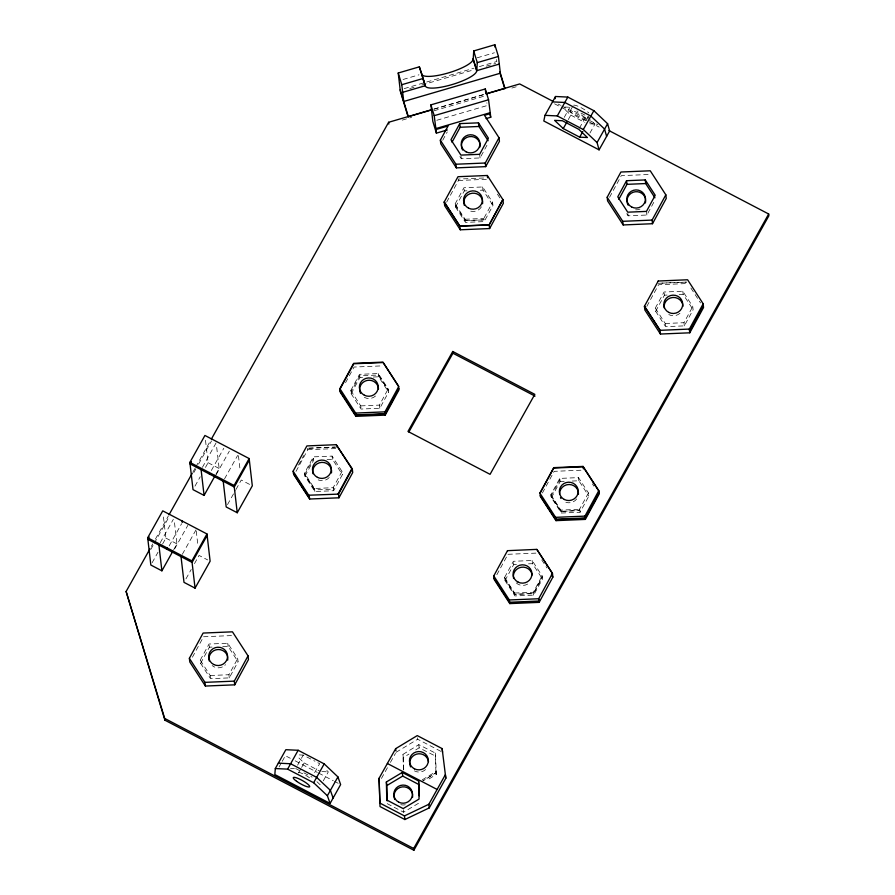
<?xml version="1.0" encoding="UTF-8"?>
<svg xmlns="http://www.w3.org/2000/svg" width="895" height="895" viewBox="0 0 895 895"><rect width="100%" height="100%" fill="white"/><g stroke="black" fill="none" stroke-linecap="round" stroke-linejoin="round"><path stroke-width="0.67" stroke-dasharray="4.47 3.36" d="M442.712 140.269L447.231 131.968M192.425 657.21L202.897 637.956M298.46 465.165L303.707 455.533M296.01 471.385L307.791 449.726L307.634 448.317M345.548 382.691L354.051 367.051L381.986 365.876M446.65 202.147L458.441 180.488L458.274 179.078L486.209 177.904M200.245 660.163L209.027 644.031L227.744 643.248L237.701 658.597L238.059 661.763L229.288 677.884L210.56 678.678L200.614 663.329L200.245 660.163L210.191 675.512L210.56 678.678M200.614 663.329L209.385 647.197L209.027 644.031M333.622 490.728L333.253 487.562L333.332 489.106L314.604 489.889L304.658 474.551L304.49 473.142L313.362 456.875L332.079 456.092L342.035 471.441L342.393 474.607L333.622 490.728L314.895 491.512L304.949 476.174L304.747 474.417L314.693 489.755M304.658 474.551L313.451 458.419M350.773 390.533L359.522 374.334L378.249 373.551L388.217 388.967L388.587 392.133L379.816 408.265L361.088 409.049L351.131 393.699L350.75 390.455L360.719 405.882L361.088 409.049M304.949 476.174L313.72 460.041L313.362 456.875M351.131 393.699L359.913 377.578L359.522 374.334M455.141 203.881L463.923 187.749L482.651 186.965L492.597 202.304L492.966 205.47L484.184 221.602L465.467 222.385L455.51 207.036L455.141 203.881L465.087 219.241L465.467 222.385M459.907 156.535L461.328 158.728L480.056 157.945L488.211 142.965M455.298 205.313L465.255 220.629L483.971 219.868L483.815 218.436L492.597 202.304M455.51 207.036L464.292 190.915L463.923 187.749M229.288 677.884L228.919 674.729L237.701 658.597M342.035 471.441L333.164 487.697L314.436 488.48L304.49 473.142M379.816 408.265L379.446 405.099L388.195 388.889M609.551 197.303L621.331 175.644L650.665 174.424M626.724 213.625L628.145 215.818L646.872 215.024L655.017 200.055M496.837 574.747L507.32 555.493M542.381 493L554.162 471.341L583.495 470.11M646.816 306.392L658.608 284.733L687.942 283.502M504.635 577.42L513.406 561.288L532.133 560.505L542.079 575.854L542.448 579.02L533.677 595.153L514.949 595.936L505.004 580.587L504.635 577.42L504.903 578.998L514.748 594.179L533.465 593.396L542.18 577.387L542.079 575.854M504.735 577.577L514.614 593.049L514.949 595.936M504.903 578.998L514.782 594.459L533.51 593.676L542.18 577.387M561.131 511.28L579.815 510.497L560.975 511.504L551.018 496.166L550.861 494.745L559.789 478.4L578.517 477.617L588.462 492.955L588.832 496.121L580.061 512.253L561.333 513.036L551.387 497.687L551.186 495.931L561.131 511.28L561.333 513.036M505.004 580.587L513.775 564.465L513.406 561.288M551.018 496.166L559.834 480.033L559.677 478.624M551.387 497.687L560.158 481.555L559.789 478.4M655.297 308.137L664.079 292.016L682.807 291.233L692.752 306.571L693.122 309.737L684.339 325.869L665.611 326.653L655.666 311.303L655.297 308.137L665.253 323.487L665.611 326.653M655.666 311.303L664.448 295.182L664.079 292.016M533.677 595.153L533.342 592.266L542.012 575.977M579.691 510.721L579.535 509.311L588.462 492.955M684.339 325.869L683.97 322.703L692.752 306.571M151.344 546.397L152.709 543.959M155.428 539.081L168.383 515.923M192.94 472.057L194.987 468.398M195.658 467.179L210.661 440.362M150.863 549.362L153.593 544.484M154.276 543.276L169.278 516.46M193.823 472.582L195.871 468.935M198.589 464.057L211.544 440.899M160.227 542.739L173.328 519.324M202.415 467.347L216.165 442.756M152.15 562.698L158.046 552.159M162.621 543.97L165.899 538.108L163.237 515.095M194.987 486.13L200.234 476.767M205.47 467.403L208.087 462.715L205.268 438.337M169.166 545.905L181.618 523.664M211.354 470.501L223.806 448.261M173.686 549.743L176.953 543.891L174.133 519.514M215.874 474.339L219.141 468.488L216.321 444.11M174.693 548.792L187.805 525.376M216.232 474.563L229.333 451.147M182.334 554.296L196.094 529.706M224.522 478.892L237.622 455.477M185.97 578.852L191.206 569.488M194.483 563.637L199.07 555.437L207.662 559.934M227.498 504.623L235.363 490.572M236.011 489.408L241.258 480.033L251.081 485.168M564.242 117.368L569.891 107.277M570.249 110.767L572.666 106.46M568.28 119.606L570.797 115.119L564.063 108.731M579.401 128.198L586.303 115.847L576.928 110.946M586.549 119.952L589.559 114.56M589.95 133.031L594.974 124.058L591.125 120.411M279.095 766.925L281.612 762.439M282.238 761.321L285.382 755.704L290.293 758.278M297.576 765.191L303.226 755.089L314.95 761.22M298.483 773.034L301 768.548M301.626 767.418L304.132 762.932L297.397 756.543M314.626 772.642L319.649 763.67L316.125 761.835M323.285 780.854L328.308 771.882L324.46 768.223M381.438 778.46L387.893 766.914M390.421 762.395L395.445 753.422M403.5 769.991L402.918 754.418L418.793 744.651L435.35 753.053L436.391 774.388L426.188 780.664M403.723 769.264L403.287 757.584L408.959 754.093M415.761 749.909L419.162 747.817L435.72 756.219M422.261 779.825L435.899 771.669L435.35 753.053M421.433 781.715L436.055 772.721L423.559 780.552M396.071 752.303L417.674 739.225L441.358 751.599M387.233 803.654L403.578 812.212L419.486 802.703M403.086 79.476L418.972 74.822M477.203 57.795L494.409 52.76M404.193 88.605L473.981 68.188M479.351 66.622L496.792 61.52L496.49 58.902M409.742 88.56L415.101 86.983M421.813 85.025L474.16 69.709M486.231 66.185L495.629 63.433M434.109 108.989L484.922 94.12M433.851 109.246L484.844 94.333M402.213 120.131L411.577 117.39M434.03 110.767L485.124 95.877M511.873 88.046L518.563 86.099M436.816 120.277L487.193 105.543L486.869 102.78M458.441 180.488L487.775 179.257M464.292 190.915L466.966 190.803M480.346 190.243L483.02 190.132L492.966 205.47M465.087 219.241L483.803 218.458L484.184 221.602M465.255 220.629L483.982 219.846M686.454 282.104L658.519 283.279L686.375 282.149M664.448 295.182L667.122 295.07M679.16 294.567L683.165 294.399L693.122 309.737M665.253 323.487L683.97 322.703M359.913 377.578L362.587 377.466M373.293 377.019L378.641 376.795L388.587 392.133M360.719 405.882L379.446 405.099M308.551 448.149L335.088 447.041M309.01 448.261L336.565 447.108M307.791 449.726L335.726 448.563M327.1 459.482L332.448 459.258L342.393 474.607M560.158 481.555L564.174 481.387M572.196 481.051L578.886 480.772L588.832 496.121M579.658 509.087L580.061 512.253M550.861 494.745L560.807 510.094L579.535 509.311M507.968 554.296L537.302 553.065M513.775 564.465L516.449 564.353M528.486 563.85L532.503 563.682L542.448 579.02M514.614 593.049L533.342 592.266M203.557 636.759L232.879 635.528M209.385 647.197L212.07 647.085M222.765 646.637L228.113 646.414L238.059 661.763M210.191 675.512L228.919 674.729M564.723 107.031L568.593 107.21M589.805 123.812L594.974 124.058M299.344 754.91L303.226 755.089M290.528 768.313L294.399 768.492M321.842 771.568L328.308 771.882M558.044 104.066L560.572 105.297M561.724 105.99L597.737 124.718M554.587 103.82L599.18 127.112M570.797 115.119L584.871 122.47M208.087 462.715L219.141 468.488M165.899 538.108L176.953 543.891M304.132 762.932L319.381 770.897M295.205 760.839L317.311 772.385M318.531 773.023L333.276 780.731M334.495 781.369L338.187 783.293M295.697 768.559L299.21 770.394M303.908 772.844L312.109 777.128M587.265 116.764L590.163 119.494M316.931 781.693L320.779 785.34M690.906 288.078L700.55 302.957M497.419 194.137L500.383 198.724M592.4 483.848L593.888 486.142M541.755 559.934L546.957 567.945M378.417 374.96L388.363 390.298L378.44 375.039L359.689 375.743L350.918 391.865M682.807 291.233L683.165 294.399M646.447 211.399L646.872 215.024M627.865 213.39L628.145 215.818M578.517 477.617L578.886 480.772M560.807 510.094L560.975 511.504M532.133 560.505L532.503 563.682M479.642 154.32L480.056 157.945M482.651 186.965L483.02 190.132M461.048 156.312L461.328 158.728M436.033 771.233L436.391 774.388M435.887 771.311L436.055 773.079M378.249 373.551L378.641 376.795M418.793 744.651L419.162 747.817M417.506 737.816L417.674 739.225M402.918 754.418L403.287 757.584M403.298 809.796L403.578 812.212M332.079 456.092L332.448 459.258M314.436 488.48L314.895 491.512M238.439 455.667L240.005 469.204M227.744 643.248L228.113 646.414M196.251 531.059L197.974 545.961M405.267 804.762A9.353 9.073 -6.6 0 1 400.121 804.437M639.992 209.083A9.353 9.073 -6.6 0 1 633.112 209.285M298.606 772.184A9.353 1.868 29.2 0 1 311.706 779.601M573.65 105.162A9.353 1.868 29.2 0 1 580.866 107.568A9.353 1.868 29.2 0 1 588.753 112.915M586.158 120.165A9.353 1.868 29.2 0 1 572.778 113.922A9.353 1.868 29.2 0 1 575.228 111.707A9.353 1.868 29.2 0 1 586.605 119.762M225.495 664.672A9.442 9.163 -6.6 0 1 224.835 665.332M222.43 666.932A9.442 9.163 -6.6 0 1 212.171 665.6M375.497 396.049A9.442 9.163 -6.6 0 1 364.321 397.346M576.716 498.94A9.442 9.163 -6.6 0 1 565.864 502.308M679.965 313.261A9.442 9.163 -6.6 0 1 668.789 314.559M481.42 206.868A9.442 9.163 -6.6 0 1 468.51 210.28M329.248 477.527A9.442 9.163 -6.6 0 1 318.195 479.877M425.584 769.588A9.442 9.163 -6.6 0 1 414.407 770.886M527.681 584.077A9.442 9.163 -6.6 0 1 515.867 582.578"/><path stroke-width="1.34" d="M473.723 50.937L477.27 62.628L476.789 70.66L473.231 58.958L473.723 50.937L494.857 44.75L498.414 56.452L500.35 73.211L504.981 88.437L486.186 93.941M275.313 768.548L274.832 774.555L330.098 803.419L340.637 784.579L337.93 776.905L324.191 763.882L298.158 750.278L285.852 749.697L275.313 768.548L287.608 769.129L313.642 782.733L327.38 795.744L330.098 803.419M544.988 115.343L543.813 120.993L599.079 149.857L609.618 131.006L607.604 123.7L593.866 110.678L567.833 97.085L555.526 96.492L544.988 115.343L557.283 115.925L583.316 129.529L597.054 142.551L599.079 149.857M555.057 98.752L555.526 96.492M436.391 133.142L432.844 121.44L430.92 104.86L485.28 88.963L488.558 99.77L490.326 113.609L484.486 115.321L499.018 137.74L499.444 141.376L485.694 166.638L456.361 167.868L440.776 143.826L440.351 140.202L448.104 125.96L435.977 129.506L436.391 133.142L447.31 129.954M459.739 123.622L450.968 139.754L460.914 155.103L479.642 154.32L488.413 138.188L478.467 122.839L459.739 123.622L460.164 127.258L452.009 142.238M189.371 658.317L203.12 633.056L232.454 631.825L248.038 655.867L248.474 659.559L234.725 684.832L205.391 686.051L189.807 662.02L189.371 658.317L204.955 682.359L205.391 686.051M336.296 444.826L352.283 468.846L352.708 472.538L338.959 497.799L309.625 499.03L309.2 495.338L308.988 497.508L293.403 473.477L293.135 471.184L306.884 445.923L336.218 444.692L351.802 468.734L338.053 493.995M339.876 388.62L353.626 363.348L382.959 362.128L398.543 386.159L398.969 389.862L385.219 415.123L355.886 416.354L340.301 392.312L339.876 388.62L355.628 413.076L355.897 415.358L385.23 414.139L398.756 388.542L385.063 413.714L385.219 415.123M340.044 389.034L353.793 363.773L383.127 362.542L398.711 386.584L384.962 411.845L385.23 414.139M340.089 388.945L340.313 391.328L355.897 415.358M489.61 228.561L489.151 224.79L502.9 199.518L503.359 203.299L489.61 228.561L460.276 229.791L444.692 205.749L444.233 201.979L457.983 176.707L487.316 175.487L502.934 199.663M444.267 202.125L459.851 226.155L489.185 224.936L502.9 199.607M485.694 166.638L485.269 163.013L499.018 137.74M234.725 684.832L234.289 681.129L248.038 655.867M338.959 497.799L338.534 494.107L352.283 468.846M607.168 197.28L620.917 172.019L650.251 170.788L665.835 194.83L666.249 198.455L652.511 223.716L623.177 224.947L607.593 200.916L607.168 197.28L622.752 221.322L623.177 224.947M626.556 180.712L617.774 196.833L627.719 212.182L646.447 211.399L655.229 195.267L645.273 179.929L626.556 180.712L626.97 184.336L618.825 199.316M652.511 223.716L652.086 220.092L665.835 194.83M507.51 550.671L536.877 549.373L552.461 573.404L552.886 577.107L539.137 602.369L509.803 603.599L494.219 579.557L493.794 575.865L507.543 550.593M539.987 492.91L553.736 467.637L583.07 466.418L598.654 490.449L599.079 494.152L585.33 519.413L555.996 520.644L540.412 496.602L540.121 493.123M658.172 281.03L687.595 279.766L703.179 303.797L703.526 307.544L689.776 332.806L660.443 334.036L644.859 309.994L644.434 306.303L658.261 280.985M552.461 573.404L538.678 598.744L538.935 601.026L509.602 602.257L494.018 578.215M598.654 490.449L598.945 493.145L585.196 518.406L555.862 519.637L540.278 495.595L555.84 519.234L585.173 518.004L598.811 492.932M585.33 519.413L584.938 516.124L598.688 490.852L583.104 466.821L553.77 468.04L540.021 493.313L555.605 517.344L555.996 520.644M689.351 329.114L703.179 303.797M703.436 306.09L689.631 331.351L689.43 329.069L660.018 330.333L644.434 306.303M172.377 552.081L161.894 570.82L150.841 565.036L147.686 537.783L162.745 510.855L206.969 533.957L210.124 561.21L195.054 588.138L184.001 582.365L181.025 556.634M214.554 476.688L204.082 495.416L193.018 489.643L189.874 462.391L204.933 435.462L249.157 458.553L252.312 485.817L237.242 512.745L226.189 506.962L223.213 481.241M149.174 536.966L147.854 539.316L192.078 562.407L207.148 535.478M191.351 461.574L190.042 463.912L234.266 487.014L249.336 460.086M608.891 130.536L768.682 214.006L768.883 215.762L413.882 850.25L164.893 720.184L126.117 591.483L149.98 548.825M169.065 514.703L192.257 473.265M211.343 439.143L388.631 122.279L431.435 109.772M195.054 588.138L191.899 560.885L206.969 533.957M237.242 512.745L234.087 485.482L249.157 458.553M557.283 115.925L567.833 97.085M563.268 128.578L554.598 120.366L562.351 120.735L578.774 129.316L587.433 137.528L579.68 137.159L563.268 128.578L567.027 121.843M452.736 351.478L407.986 431.446L490.068 474.328L534.818 394.348L452.736 351.478L452.937 353.223L408.87 431.994M583.316 129.529L593.866 110.678M579.68 137.159L582.824 131.543M597.054 142.551L607.604 123.7M287.608 769.129L298.158 750.278M313.642 782.733L324.191 763.882M327.38 795.744L337.93 776.905M379.077 778.292L395.657 748.668L417.249 735.6L442.13 748.589L445.822 778.292L429.242 807.905L404.876 819.54L380.006 806.552L379.077 778.292L379.928 802.446M379.592 802.916L404.462 815.916L428.828 804.281L445.397 774.656L445.822 778.292M413.882 850.25L413.68 848.494L768.682 214.006M418.625 780.999L419.061 799.067L403.164 808.588L386.808 800.029L386.371 781.962L402.28 772.441L418.625 780.999L419.319 795.756M387.166 800.88L386.797 785.586L402.705 776.077L419.05 784.635M408.131 116.943L400.345 91.301L398.23 73.01L419.363 66.834L421.758 74.005A26.772 6.422 -16.9 0 0 448.171 72.976A26.772 6.422 -16.9 0 0 473.086 58.992L473.231 58.958M500.35 73.211L403.723 101.482L401.788 84.712L422.921 78.536L425.17 85.752L419.363 66.834M477.27 62.628L498.414 56.452M402.661 92.33L425.315 85.707A26.772 6.422 -16.9 0 0 451.729 84.678A26.772 6.422 -16.9 0 0 476.643 70.694L499.298 64.071M486.265 93.729L519.693 83.951L553.144 101.415M432.509 109.637L408.355 116.708L400.166 89.78M435.977 129.506L434.209 115.679L488.558 99.77M435.708 128.634L490.057 112.725M486.075 118.61L490.751 117.245L490.326 113.609M460.164 127.258L478.881 126.475L488.122 140.716M440.351 140.202L455.935 164.232L485.269 163.013M626.97 184.336L645.698 183.553L654.939 197.806M444.233 201.979L459.817 226.01L489.162 224.858M622.752 221.322L652.086 220.092M355.628 413.076L384.962 411.845M340.357 391.238L355.729 414.944L385.063 413.714M293.135 471.184L308.719 495.226L338.534 494.107M555.605 517.344L584.938 516.124M493.76 575.932L509.344 599.963L538.678 598.744L539.137 602.369M204.955 682.359L234.289 681.129M552.517 101.885L564.812 102.466L590.845 116.07L604.584 129.081L606.609 136.398M278.323 763.166L290.618 763.748L316.651 777.352L330.389 790.363L333.108 798.038M452.937 353.223L535.02 396.105M189.874 462.391L234.087 485.482M147.686 537.783L191.899 560.885M387.367 763.48L437.118 789.468M126.117 591.483L164.691 718.439L413.68 848.494M644.512 306.258L660.096 330.289L660.443 334.036M536.843 549.44L552.428 573.482M551.409 574.814L552.886 577.107M309.379 497.497L293.884 473.578L294.041 474.999L309.625 499.03M499.701 72.014L504.769 88.683M473.086 58.992L476.643 70.694M489.957 114.638L490.751 117.245M421.758 74.005L425.315 85.707M430.92 104.86L434.209 115.679M398.23 73.01L401.788 84.712M689.374 329.069L689.776 332.806M645.273 179.929L645.698 183.553M583.07 466.418L583.35 468.879M494.857 44.75L495.148 47.29M485.28 88.963L485.75 93.102M487.316 175.487L487.585 177.769M478.467 122.839L478.881 126.475M509.647 602.178L509.803 603.599M509.344 599.963L509.602 602.257M455.935 164.232L456.361 167.868M459.817 226.01L460.276 229.791M388.631 122.279L388.844 124.036M442.13 748.589L442.544 752.225M428.828 804.281L429.242 807.905M402.28 772.441L402.705 776.077M404.462 815.916L404.876 819.54M395.657 748.668L395.914 750.894M355.729 414.944L355.886 416.354M386.371 781.962L386.797 785.586M308.719 495.226L308.988 497.508M214.744 475.379L214.923 476.901M209.217 472.493L209.396 474.014M201.095 469.685L204.082 495.416M182.099 520.968L182.267 522.49M172.556 550.783L172.735 552.304M167.029 547.897L167.208 549.418M158.918 545.089L161.894 570.82M164.691 718.439L164.893 720.184M394.74 799.503A9.353 9.073 -6.6 0 1 402.213 786.895A9.353 9.073 -6.6 0 1 412.573 797.266M628.133 205.168A9.353 9.073 -6.6 0 1 635.181 191.754A9.353 9.073 -6.6 0 1 645.384 202.975M462.57 150.002A9.353 9.073 -6.6 0 1 469.17 136.655A9.353 9.073 -6.6 0 1 480 146.948M209.217 660.879A9.442 9.163 -6.6 0 1 218.033 649.513A9.442 9.163 -6.6 0 1 227.71 660.074M360.528 393.364A9.442 9.163 -6.6 0 1 366.838 380.498A9.442 9.163 -6.6 0 1 378.495 389.012M559.599 494.029A9.442 9.163 -6.6 0 1 569.186 484.497A9.442 9.163 -6.6 0 1 578.461 494.185M560.964 498.47A9.442 9.163 -6.6 0 1 560.505 497.642M664.168 307.891A9.442 9.163 -6.6 0 1 672.738 297.476A9.442 9.163 -6.6 0 1 682.963 306.224M464.348 205.436A9.442 9.163 -6.6 0 1 472.415 193.197A9.442 9.163 -6.6 0 1 482.573 203.724M312.97 473.735A9.442 9.163 -6.6 0 1 321.797 462.379A9.442 9.163 -6.6 0 1 331.474 472.929M410.615 766.903A9.442 9.163 -6.6 0 1 416.466 754.161A9.442 9.163 -6.6 0 1 428.504 761.634M513.596 578.483A9.442 9.163 -6.6 0 1 521.035 567.285A9.442 9.163 -6.6 0 1 532.133 574.993M398.667 802.144A9.353 9.073 -6.6 0 0 412.483 793.854A9.353 9.073 -6.6 0 0 398.264 786.437A9.353 9.073 -6.6 0 0 398.667 802.144M631.657 206.991A9.353 9.073 -6.6 0 0 645.474 198.712A9.353 9.073 -6.6 0 0 631.255 191.284A9.353 9.073 -6.6 0 0 631.657 206.991M466.094 151.826A9.353 9.073 -6.6 0 0 479.91 143.547A9.353 9.073 -6.6 0 0 465.691 136.118A9.353 9.073 -6.6 0 0 466.094 151.826M296.592 781.29A9.353 1.868 29.2 0 0 309.648 786.75A9.353 1.868 29.2 0 0 298.225 778.493A9.353 1.868 29.2 0 0 296.592 781.29M213.692 664.504A9.442 9.163 -6.6 0 0 227.565 656.013A9.442 9.163 -6.6 0 0 213.133 648.64A9.442 9.163 -6.6 0 0 213.692 664.504M364.354 395.221A9.442 9.163 -6.6 0 0 378.238 386.729A9.442 9.163 -6.6 0 0 363.806 379.357A9.442 9.163 -6.6 0 0 364.354 395.221M564.331 499.488A9.442 9.163 -6.6 0 0 578.215 490.997A9.442 9.163 -6.6 0 0 563.783 483.624A9.442 9.163 -6.6 0 0 564.331 499.488M668.822 312.433A9.442 9.163 -6.6 0 0 682.706 303.942A9.442 9.163 -6.6 0 0 668.274 296.569A9.442 9.163 -6.6 0 0 668.822 312.433M468.544 208.155A9.442 9.163 -6.6 0 0 482.427 199.663A9.442 9.163 -6.6 0 0 467.995 192.291A9.442 9.163 -6.6 0 0 468.544 208.155M317.445 477.371A9.442 9.163 -6.6 0 0 331.329 468.879A9.442 9.163 -6.6 0 0 316.897 461.507A9.442 9.163 -6.6 0 0 317.445 477.371M414.452 768.827A9.442 9.163 -6.6 0 0 428.325 760.336A9.442 9.163 -6.6 0 0 413.893 752.963A9.442 9.163 -6.6 0 0 414.452 768.827M518.071 582.108A9.442 9.163 -6.6 0 0 531.943 573.617A9.442 9.163 -6.6 0 0 517.511 566.244A9.442 9.163 -6.6 0 0 518.071 582.108"/></g></svg>
